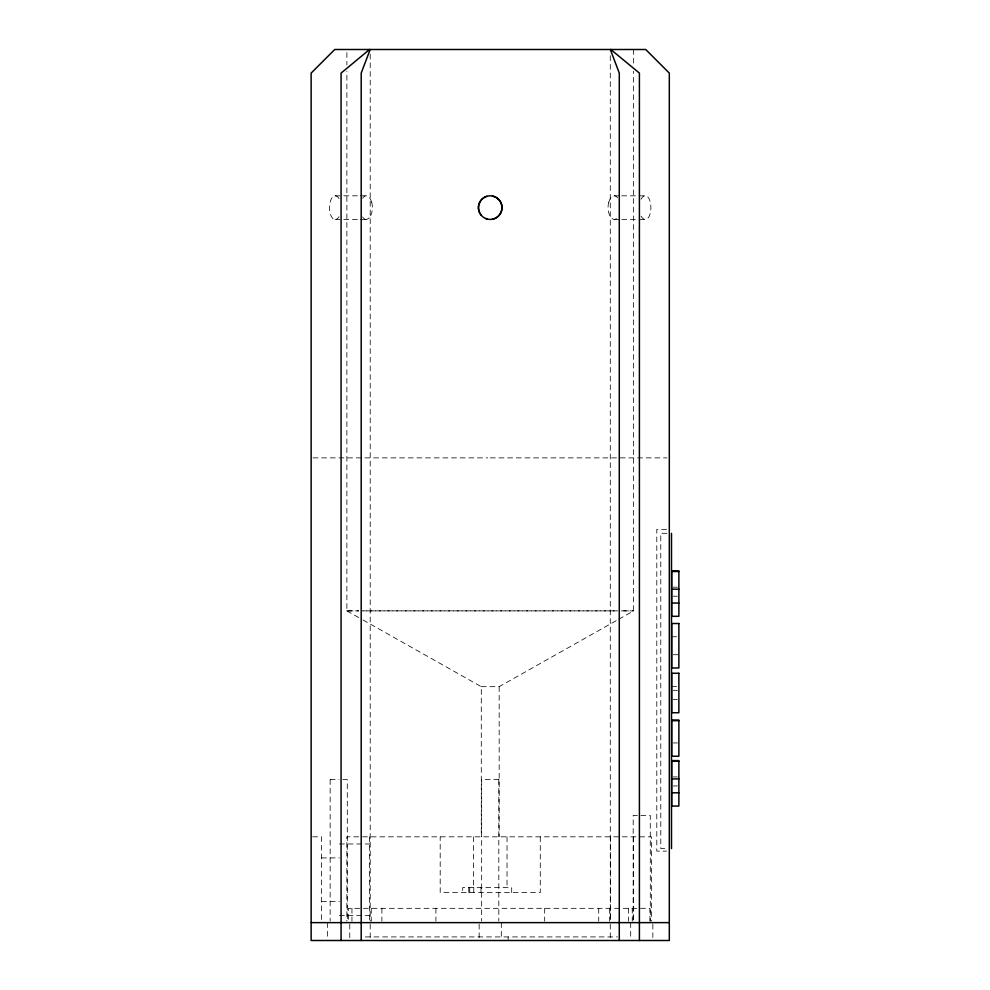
<?xml version="1.0" encoding="UTF-8"?>
<svg xmlns="http://www.w3.org/2000/svg" width="990" height="990" viewBox="0 0 990 990"><rect width="100%" height="100%" fill="white"/><g stroke="black" fill="none" stroke-linecap="round" stroke-linejoin="round"><path stroke-width="0.74" stroke-dasharray="4.95 3.71" d="M346.871 610.88L358.665 610.88L346.871 610.88L346.871 71.156M481.326 686.676L499.133 686.676L617.438 619.988M618.787 619.233L633.588 610.88L633.588 71.156M346.896 610.892L361.672 619.233M621.299 610.892L633.588 610.88L621.794 610.88M617.97 610.88L362.501 610.88L617.389 610.892M335.127 195.822L358.714 195.822M360.199 195.822L366.09 195.822M614.369 195.822L620.272 195.822M621.745 195.822L645.332 195.822M335.127 219.421L358.714 219.421M360.199 219.421L366.09 219.421M614.369 219.421L620.272 219.421M621.745 219.421L645.332 219.421M312.988 457.875L487.711 457.875M490.335 457.875L666.963 457.875M666.542 529.365L656.803 529.365L656.803 851.115L666.542 851.128M666.901 533.301L660.776 533.301L660.776 848.603L666.901 848.616M673.138 587.169L677.432 587.194M673.138 596.215L677.432 596.215M671.715 636.768L677.432 636.768M673.138 654.712L678.868 654.712M671.715 686.577L677.432 686.577M673.138 690.327L677.432 690.327M673.138 699.485L677.432 699.485M673.138 742.946L677.432 742.946M673.138 776.915L677.432 776.94M330.19 779.625L339.025 779.625M342.837 779.625L347.28 779.625L347.317 921.084M498.774 779.625L481.685 779.625L481.647 921.084M673.138 785.961L677.432 785.961M637.387 815.376L633.192 815.376L633.154 921.096M640.889 815.376L650.282 815.376L650.306 921.096M312.63 836.822L321.515 836.822L321.515 921.096M358.665 836.822L346.871 836.822L346.871 921.096M362.501 836.822L651.445 836.822L651.445 921.096M339.384 843.975L369.505 843.975M321.515 857.922L339.384 857.922M321.515 901.531L339.384 901.531M339.384 915.478L369.505 915.478M365.322 936.924L617.488 936.924M363.021 619.988L481.289 686.676L481.289 836.822M652.843 924.115L652.843 937.518M649.923 921.195L649.923 908.325L348.393 908.325L348.393 921.195M633.588 49.5L633.588 64.969M633.588 836.822L633.588 921.096M632.251 908.325L632.251 921.195M630.679 922.63L630.679 937.518M628.477 908.325L628.477 921.195M610.471 836.822L610.471 922.63M610.286 55.688L610.286 921.084M610.286 924.115L610.286 937.518M609.357 908.325L609.357 921.195M598.715 908.325L598.715 921.195M544.686 908.325L544.686 921.195M540.28 836.822L540.28 892.596L440.204 892.596L440.179 836.822M511.682 892.596L511.682 887.585L462.689 887.585L462.689 892.596M508.142 936.924L508.142 940.5M507.029 836.822L507.029 887.585M501.311 922.63L501.311 937.518M499.17 686.676L499.17 836.822M498.812 779.625L498.812 921.084M481.004 887.585L481.004 892.596M479.148 924.115L479.148 937.518M473.764 887.585L473.764 892.596M473.43 836.822L473.43 887.585M469.755 887.585L469.755 892.596M468.777 887.585L468.777 892.596M435.909 908.325L435.909 921.195M381.893 908.325L381.893 921.195M371.262 908.325L371.262 921.195M370.211 54.141L370.211 921.084M370.211 924.115L370.211 937.518M369.505 836.822L369.505 922.63M351.957 908.325L351.957 921.195M349.779 924.115L349.779 940.5M346.871 52.594L346.871 64.969M330.153 779.625L330.153 921.084M327.616 922.63L327.616 937.518M339.038 198.532A11.806 6.361 -90 0 0 337.862 197.109L337.689 196.948A11.806 6.039 90 0 0 334.929 195.822A11.781 5.705 90 0 0 332.207 197.468A11.793 5.383 -90 0 0 329.645 205.413L329.621 205.772A11.756 5.037 -90 0 0 329.621 209.459L329.645 209.831A11.793 5.383 90 0 0 332.195 217.775A11.781 5.705 -90 0 0 334.929 219.409A11.806 6.039 90 0 0 337.689 218.295L337.862 218.134A11.806 6.361 -90 0 0 339.038 216.723M640.988 199.275A11.806 6.299 -90 0 1 643.129 196.651L643.302 196.515A11.793 5.977 -90 0 1 646.074 195.909A11.793 5.643 90 0 1 648.698 198.074L648.834 198.297A11.793 5.321 -90 0 1 648.834 216.946L648.698 217.156A11.793 5.643 90 0 1 646.086 219.31A11.793 5.977 -90 0 1 643.302 218.716L643.129 218.592A11.806 6.299 90 0 1 640.988 215.956M608.8 202.232A11.781 6.472 90 0 1 611.275 197.468A11.769 6.15 90 0 1 613.627 195.971A11.793 5.841 90 0 1 615.83 196.193L615.99 196.292A11.781 5.507 90 0 1 617.562 197.864M608.788 202.257A11.756 6.757 90 0 0 608.788 212.974A11.781 6.472 90 0 0 611.275 217.775A11.769 6.15 90 0 0 613.627 219.322A11.793 5.841 -90 0 0 615.83 219.05L615.99 218.951A11.781 5.507 -90 0 0 617.562 217.379M371.671 202.257A11.756 6.757 -90 0 1 371.671 212.974A11.781 6.472 -90 0 1 369.183 217.775M362.625 216.946A11.781 5.507 -90 0 0 364.469 218.951L364.642 219.05A11.793 5.841 90 0 0 366.82 219.322M362.625 198.322A11.781 5.507 -90 0 1 364.469 196.317L364.642 196.193A11.793 5.841 90 0 1 366.82 195.909A11.769 6.15 -90 0 1 369.183 197.468A11.781 6.472 90 0 1 371.658 202.232M369.183 217.726A11.769 6.15 -90 0 1 366.832 219.273"/><path stroke-width="1.49" d="M370.173 49.5L361.202 73.099L361.202 940.5M499.084 215.424L499.319 215.139A11.781 11.744 90 0 0 499.319 200.091L499.084 199.819A11.806 11.793 -90 0 0 494.913 196.787L494.579 196.651A11.806 11.793 0 0 0 485.892 196.639L485.546 196.787A11.781 11.756 90 0 0 481.14 215.139L481.388 215.424A11.806 11.793 -90 0 0 486.597 218.864L486.944 218.951M498.304 216.216L498.032 216.463A11.756 11.744 0 0 1 492.488 219.198L492.438 219.211M369.542 49.5L341.08 73.099L341.08 940.5M486.944 196.292L486.585 196.404A11.806 11.793 -90 0 0 481.388 199.819L481.14 200.104A11.781 11.744 -90 0 0 481.14 215.139M346.376 49.5L334.731 49.5L311.132 73.099L311.145 940.5L669.314 940.5L669.314 73.099L645.727 49.5L346.871 49.5M671.715 570.846L678.868 570.846L678.868 616.312L671.715 616.312L671.715 571.539L678.868 571.539M671.715 589.174L678.868 589.174M671.715 603.058L678.868 603.058M671.715 720.052L678.868 720.052L678.868 756.224L671.715 756.224L671.715 720.695L678.868 720.695M671.715 760.592L678.868 760.592L678.868 806.058L671.715 806.058L671.715 761.285L678.868 761.285M671.715 778.92L678.868 778.92M671.715 792.804L678.868 792.804M311.132 922.63L619.282 922.63M619.48 922.63L669.314 922.63M485.546 218.444L485.892 218.592A11.806 11.793 0 0 0 494.579 218.592L494.913 218.444A11.781 11.756 90 0 0 498.23 199.015L498.032 198.767M610.805 49.5L639.404 73.099L639.404 940.5M610.335 49.5L619.282 73.099L619.282 940.5M671.505 533.313L671.505 848.603M492.488 196.131A11.756 11.744 0 0 1 498.032 198.854M678.868 623.514L671.715 623.514L671.715 667.965L678.868 667.965L678.868 623.514M678.868 673.262L671.715 673.262L671.715 712.738L678.868 712.738L678.868 673.262"/></g></svg>
